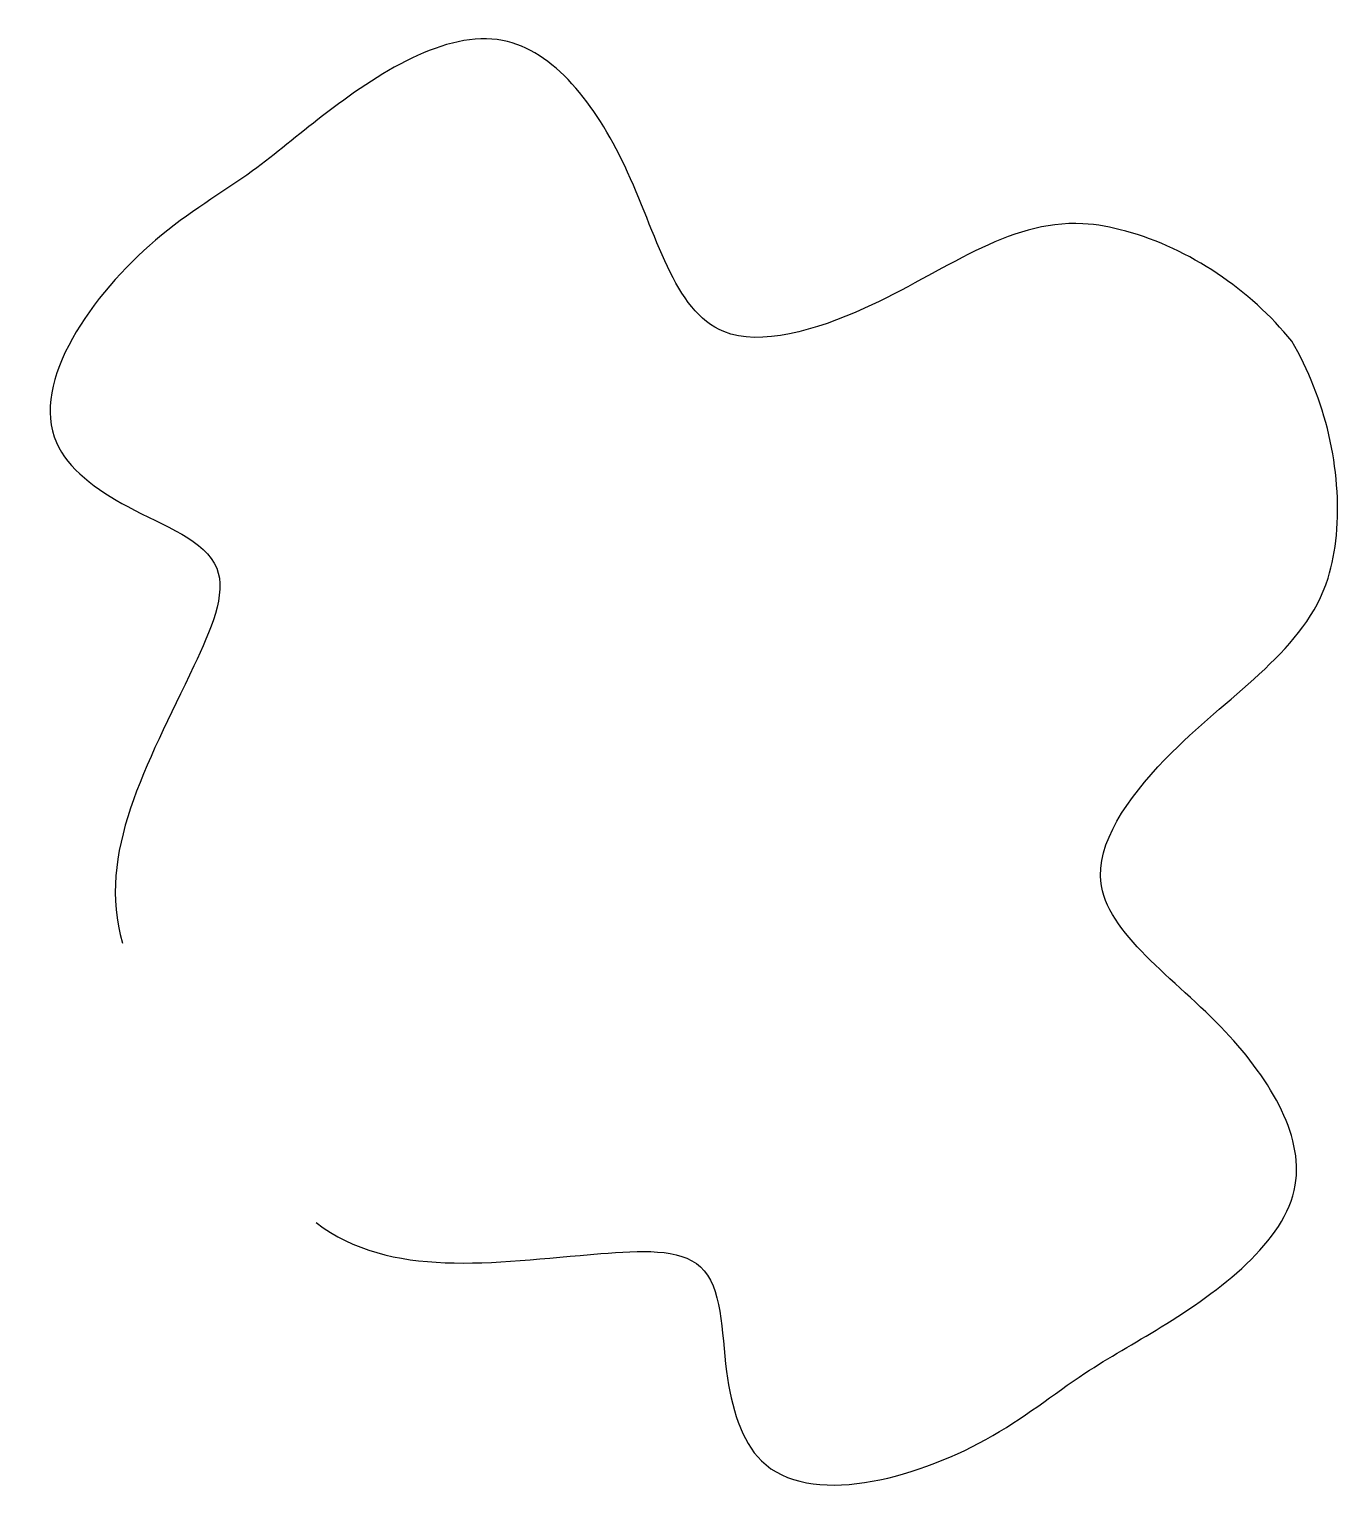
# Paper-space layout 'DIN A4 Title Block' of a CAD drawing. Header units: millimetres. Extents: x 20.2 to 31.7, y 44.6 to 57.6.
import ezdxf

# ---------------------------------------------------------------- set-up
doc = ezdxf.new("R2010")
doc.units = ezdxf.units.MM

psp = doc.layouts.new('DIN A4 Title Block')

# ---------------------------------------------------------------- linework, layer by layer
at = {"color": 7, "linetype": 'Continuous'}
psp.add_open_spline([(22.682, 47.064), (23.346, 46.566), (24.522, 46.761), (26.275, 46.861), (26.247, 45.764), (26.636, 44.446), (28.442, 44.931), (29.373, 45.71), (30.391, 46.267), (31.748, 47.275), (30.731, 48.925), (29.18, 49.929), (30.396, 51.544), (31.523, 52.182), (31.769, 53.564), (31.582, 54.343), (31.287, 54.842), (30.924, 55.294), (30.261, 55.743), (28.881, 56), (27.886, 55.171), (25.946, 54.602), (25.554, 56.407), (24.367, 57.94), (22.946, 57.026), (22.066, 56.269), (21.009, 55.673), (19.918, 54.153), (21.015, 53.325), (22.051, 52.964), (21.341, 51.359), (20.744, 50.327), (20.975, 49.531)], degree=3, knots=[0, 0, 0, 0, 2.526904, 3.411905, 4.364916, 5.210751, 7.198211, 8.251484, 9.037485, 10.758748, 12.30196, 14.005543, 15.262625, 17.328119, 17.712486, 19.410405, 19.410405, 19.410405, 21.108323, 21.49269, 23.558184, 24.815266, 26.518849, 28.062062, 29.783324, 30.569325, 31.622598, 33.610058, 34.455893, 35.408904, 36.293905, 38.820809, 38.820809, 38.820809, 38.820809], dxfattribs=at)

doc.saveas('drawing.dxf')
